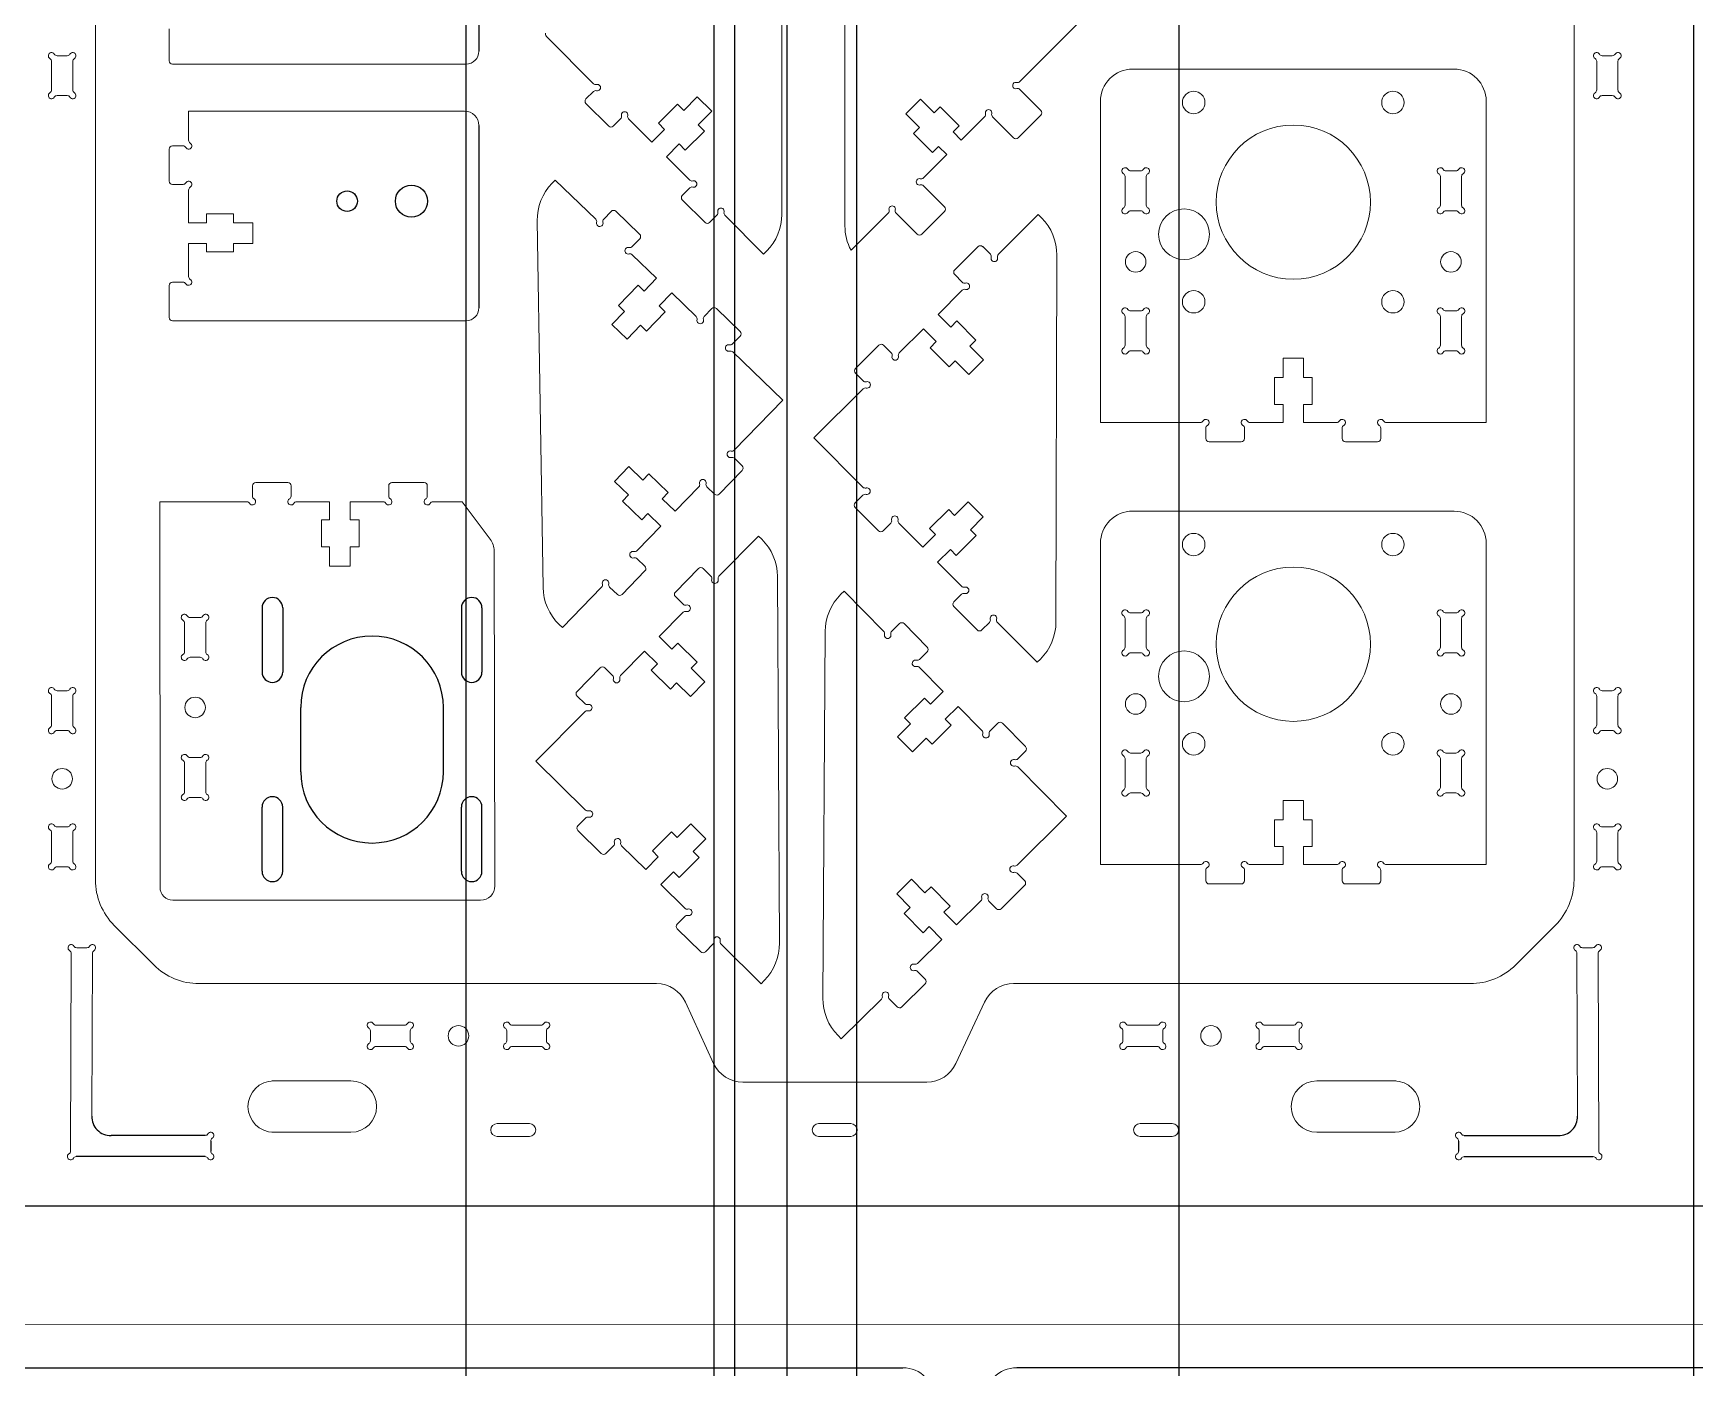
# Model space of a CAD drawing. Header units: millimetres. Extents: x 758 to 1394, y -722 to 605.
# Drawn here: x 904.3 to 1162.8, y 152.8 to 360.4 of the extents above; entities that cross this region are included whole.
import ezdxf

# ---------------------------------------------------------------- set-up
doc = ezdxf.new("R2010")
doc.units = ezdxf.units.MM
doc.layers.add('Layer0', color=7, linetype='Continuous', true_color=0xffffff)
doc.layers.add('WHITE', color=7, linetype='Continuous', true_color=0xffffff)

msp = doc.modelspace()

# ---------------------------------------------------------------- linework, layer by layer
at = {"color": 7, "linetype": 'Continuous', "lineweight": 15}
for p, q in [((913.998, 491.441), (913.998, 228.693)), ((1143.998, 228.693), (1143.998, 491.441)), ((1020.774, 332.23), (1020.774, 433.046)), ((1030.585, 431.263), (1030.585, 330.447)), ((1067.355, 362.466), (1057.793, 352.91)), ((925.489, 361.146), (925.489, 356.146)), ((984.296, 359.758), (991.459, 352.59)), ((908.04, 356.941), (909.607, 356.941)), ((1148.39, 356.941), (1149.957, 356.941)), ((907.174, 351.607), (907.174, 356.075)), ((910.473, 356.075), (910.473, 351.607)), ((925.989, 355.646), (971.654, 355.646)), ((1125.335, 354.86), (1075.335, 354.86)), ((1147.524, 351.607), (1147.524, 356.075)), ((1150.823, 356.075), (1150.823, 351.607)), ((1061.068, 348.407), (1057.792, 351.685)), ((909.607, 350.741), (908.04, 350.741)), ((991.459, 351.365), (990.303, 350.21)), ((990.303, 349.503), (993.837, 345.966)), ((1001.58, 346.423), (1004.551, 349.392)), ((1004.551, 349.392), (1005.505, 348.437)), ((1005.505, 348.437), (1007.627, 350.558)), ((1007.627, 350.558), (1009.889, 348.294)), ((1042.33, 350.181), (1040.066, 347.919)), ((1043.743, 348.766), (1042.33, 350.181)), ((1045.405, 349.013), (1044.45, 348.059)), ((1045.405, 349.013), (1048.374, 346.042)), ((1070.335, 349.86), (1070.335, 299.86)), ((1130.335, 299.86), (1130.335, 349.86)), ((1149.957, 350.741), (1148.39, 350.741)), ((928.489, 348.313), (928.489, 343.779)), ((971.418, 348.313), (928.489, 348.313)), ((994.544, 345.966), (995.7, 347.121)), ((996.925, 347.121), (1000.554, 343.489)), ((1002.535, 345.468), (1001.58, 346.423)), ((1009.889, 348.294), (1007.767, 346.174)), ((1040.066, 347.919), (1041.48, 346.504)), ((1042.187, 345.797), (1041.48, 346.504)), ((1043.743, 348.766), (1044.45, 348.059)), ((1052.323, 347.444), (1048.692, 343.815)), ((1053.548, 347.444), (1056.824, 344.166)), ((1057.532, 344.165), (1061.068, 347.7)), ((1000.554, 343.489), (1002.535, 345.468)), ((1008.722, 345.219), (1005.751, 342.25)), ((1007.767, 346.174), (1008.722, 345.219)), ((1042.187, 345.797), (1041.232, 344.843)), ((1041.232, 344.843), (1044.2, 341.871)), ((1047.419, 345.088), (1048.374, 346.042)), ((1048.692, 343.815), (1047.419, 345.088)), ((925.489, 342.413), (925.489, 337.413)), ((927.623, 342.913), (925.989, 342.913)), ((1004.797, 343.205), (1002.816, 341.226)), ((1002.816, 341.226), (1006.445, 337.594)), ((1005.751, 342.25), (1004.797, 343.205)), ((1046.428, 341.553), (1042.797, 337.924)), ((1044.2, 341.871), (1045.156, 342.826)), ((1045.156, 342.826), (1046.428, 341.553)), ((1076.599, 339.019), (1075.031, 339.019)), ((1125.639, 339.019), (1124.071, 339.019)), ((925.989, 336.913), (927.623, 336.913)), ((928.489, 336.047), (928.489, 330.913)), ((985.524, 337.594), (985.034, 337.088)), ((991.814, 331.501), (985.524, 337.594)), ((1006.445, 336.369), (1005.289, 335.214)), ((1046.072, 333.421), (1042.796, 336.699)), ((1074.165, 338.153), (1074.165, 333.685)), ((1077.465, 333.685), (1077.465, 338.153)), ((1123.205, 338.153), (1123.205, 333.685)), ((1126.505, 333.685), (1126.505, 338.153)), ((1005.289, 334.507), (1008.823, 330.97)), ((928.489, 330.913), (931.289, 330.913)), ((931.289, 332.338), (935.489, 332.338)), ((931.289, 330.913), (931.289, 332.338)), ((935.489, 332.338), (935.489, 330.913)), ((935.489, 330.913), (938.489, 330.913)), ((938.489, 330.913), (938.489, 327.713)), ((982.722, 331.246), (983.633, 274.205)), ((994.237, 332.726), (993.07, 331.521)), ((998.647, 329.168), (994.962, 332.737)), ((1009.53, 330.97), (1010.686, 332.125)), ((1011.911, 332.125), (1017.943, 326.088)), ((1037.327, 332.458), (1031.533, 326.668)), ((1038.552, 332.458), (1041.828, 329.18)), ((1042.535, 329.18), (1046.071, 332.714)), ((1060.67, 332.215), (1054.463, 326.038)), ((1061.167, 331.716), (1060.67, 332.215)), ((1075.031, 332.819), (1076.599, 332.819)), ((1124.071, 332.819), (1125.639, 332.819)), ((997.492, 327.238), (998.659, 328.442)), ((928.489, 327.713), (928.489, 322.579)), ((931.289, 327.713), (928.489, 327.713)), ((931.289, 326.438), (931.289, 327.713)), ((935.489, 326.438), (931.289, 326.438)), ((935.489, 327.713), (935.489, 326.438)), ((938.489, 327.713), (935.489, 327.713)), ((1001.296, 322.317), (997.512, 325.982)), ((1017.943, 326.088), (1018.428, 326.573)), ((1051.298, 327.232), (1047.661, 323.613)), ((1053.206, 326.042), (1052.023, 327.23)), ((1063.413, 268.857), (1063.556, 325.905)), ((925.489, 321.213), (925.489, 316.213)), ((927.623, 321.713), (925.989, 321.713)), ((995.359, 318.067), (998.409, 321.215)), ((998.409, 321.215), (999.348, 320.305)), ((999.348, 320.305), (1001.296, 322.317)), ((1047.659, 322.888), (1048.842, 321.699)), ((996.299, 317.157), (995.359, 318.067)), ((1003.655, 320.032), (1001.707, 318.021)), ((1001.707, 318.021), (1002.647, 317.111)), ((1007.439, 316.367), (1003.655, 320.032)), ((1048.839, 320.443), (1045.075, 316.697)), ((925.989, 315.713), (971.654, 315.713)), ((994.339, 315.134), (996.299, 317.157)), ((1002.647, 317.111), (999.725, 314.094)), ((1009.862, 317.591), (1008.695, 316.387)), ((1014.273, 314.034), (1010.587, 317.603)), ((1045.075, 316.697), (1047.05, 314.713)), ((1047.05, 314.713), (1048.007, 315.665)), ((1048.007, 315.665), (1050.969, 312.688)), ((1074.165, 316.357), (1074.165, 311.889)), ((1076.599, 317.223), (1075.031, 317.223)), ((1077.465, 311.889), (1077.465, 316.357)), ((1123.205, 316.357), (1123.205, 311.889)), ((1125.639, 317.223), (1124.071, 317.223)), ((1126.505, 311.889), (1126.505, 316.357)), ((996.698, 312.849), (994.339, 315.134)), ((998.785, 315.004), (996.698, 312.849)), ((999.725, 314.094), (998.785, 315.004)), ((1013.118, 312.104), (1014.284, 313.308)), ((1042.806, 314.44), (1039.042, 310.695)), ((1044.781, 312.456), (1042.806, 314.44)), ((1020.902, 303.327), (1013.138, 310.847)), ((1035.878, 311.889), (1032.241, 308.27)), ((1037.786, 310.698), (1036.603, 311.887)), ((1043.824, 311.503), (1044.781, 312.456)), ((1046.787, 308.526), (1043.824, 311.503)), ((1050.969, 312.688), (1050.012, 311.735)), ((1050.012, 311.735), (1052.128, 309.609)), ((1075.031, 311.023), (1076.599, 311.023)), ((1124.071, 311.023), (1125.639, 311.023)), ((1047.744, 309.478), (1046.787, 308.526)), ((1049.86, 307.352), (1047.744, 309.478)), ((1052.128, 309.609), (1049.86, 307.352)), ((1098.735, 309.86), (1101.935, 309.86)), ((1098.735, 306.86), (1098.735, 309.86)), ((1101.935, 309.86), (1101.935, 306.86)), ((1033.418, 305.099), (1025.756, 297.476)), ((1032.239, 307.545), (1033.421, 306.356)), ((1097.385, 306.86), (1098.735, 306.86)), ((1097.385, 302.66), (1097.385, 306.86)), ((1101.935, 306.86), (1103.285, 306.86)), ((1103.285, 306.86), (1103.285, 302.66)), ((1013.382, 295.563), (1020.902, 303.327)), ((1098.735, 302.66), (1097.385, 302.66)), ((1098.735, 299.86), (1098.735, 302.66)), ((1101.935, 302.66), (1101.935, 299.86)), ((1103.285, 302.66), (1101.935, 302.66)), ((1070.335, 299.86), (1085.869, 299.86)), ((1093.601, 299.86), (1098.735, 299.86)), ((1101.935, 299.86), (1107.069, 299.86)), ((1114.801, 299.86), (1130.335, 299.86)), ((1025.756, 297.476), (1033.38, 289.814)), ((1086.735, 298.994), (1086.735, 297.36)), ((1092.735, 297.36), (1092.735, 298.994)), ((1107.935, 298.994), (1107.935, 297.36)), ((1113.935, 297.36), (1113.935, 298.994)), ((1087.235, 296.86), (1092.235, 296.86)), ((1108.435, 296.86), (1113.435, 296.86)), ((994.758, 290.709), (996.985, 293.008)), ((996.985, 293.008), (999.14, 290.921)), ((1011.048, 288.73), (1014.618, 292.415)), ((1014.606, 293.14), (1013.402, 294.307)), ((938.426, 290.039), (938.426, 288.405)), ((943.926, 290.539), (938.926, 290.539)), ((944.426, 288.405), (944.426, 290.039)), ((959.626, 290.039), (959.626, 288.405)), ((965.126, 290.539), (960.126, 290.539)), ((965.626, 288.405), (965.626, 290.039)), ((996.913, 288.622), (994.758, 290.709)), ((999.14, 290.921), (1000.079, 291.89)), ((1000.079, 291.89), (1003.096, 288.968)), ((1004.168, 286.051), (1007.862, 289.865)), ((1009.118, 289.885), (1010.323, 288.718)), ((937.56, 287.539), (923.994, 287.539)), ((923.994, 287.539), (924.053, 227.539)), ((950.426, 287.539), (945.292, 287.539)), ((950.426, 284.739), (950.426, 287.539)), ((953.626, 287.539), (953.626, 284.739)), ((958.76, 287.539), (953.626, 287.539)), ((971.026, 287.539), (966.492, 287.539)), ((975.422, 281.699), (971.026, 287.539)), ((995.974, 287.652), (996.913, 288.622)), ((998.991, 284.73), (995.974, 287.652)), ((1003.096, 288.968), (1002.157, 287.999)), ((1002.157, 287.999), (1004.168, 286.051)), ((1033.377, 288.557), (1032.188, 287.374)), ((1047.654, 285.393), (1049.78, 287.508)), ((1049.78, 287.508), (1052.096, 285.181)), ((949.151, 284.739), (950.426, 284.739)), ((949.151, 280.539), (949.151, 284.739)), ((953.626, 284.739), (955.051, 284.739)), ((955.051, 284.739), (955.051, 280.539)), ((999.93, 285.7), (998.991, 284.73)), ((1001.941, 283.752), (999.93, 285.7)), ((1032.186, 286.649), (1035.805, 283.012)), ((1043.754, 283.358), (1046.731, 286.32)), ((1046.731, 286.32), (1047.654, 285.393)), ((1052.096, 285.181), (1050.099, 283.194)), ((1125.335, 286.074), (1075.335, 286.074)), ((998.247, 279.938), (1001.941, 283.752)), ((1017.147, 282.205), (1010.991, 275.978)), ((1017.648, 281.71), (1017.147, 282.205)), ((1036.531, 283.01), (1037.719, 284.193)), ((1038.976, 284.189), (1042.692, 280.455)), ((1042.692, 280.455), (1044.676, 282.43)), ((1044.676, 282.43), (1043.754, 283.358)), ((1051.022, 282.266), (1047.915, 279.175)), ((1050.099, 283.194), (1051.022, 282.266)), ((950.426, 280.539), (949.151, 280.539)), ((950.426, 277.539), (950.426, 280.539)), ((953.626, 280.539), (953.626, 277.539)), ((955.051, 280.539), (953.626, 280.539)), ((976.144, 227.775), (976.026, 279.894)), ((1046.992, 280.103), (1045.007, 278.128)), ((1047.915, 279.175), (1046.992, 280.103)), ((1070.335, 281.074), (1070.335, 231.074)), ((1130.335, 231.074), (1130.335, 281.074)), ((953.626, 277.539), (950.426, 277.539)), ((995.914, 273.104), (999.483, 276.79)), ((999.472, 277.515), (998.267, 278.682)), ((1007.816, 277.145), (1004.209, 273.497)), ((1009.734, 275.971), (1008.542, 277.15)), ((1045.007, 278.128), (1048.723, 274.393)), ((986.635, 267.949), (992.728, 274.239)), ((993.984, 274.259), (995.188, 273.093)), ((1020.409, 218.872), (1020.085, 275.919)), ((1004.213, 272.772), (1005.406, 271.593)), ((1030.459, 273.637), (1029.957, 273.142)), ((1036.612, 267.407), (1030.459, 273.637)), ((1048.72, 273.137), (1047.531, 271.954)), ((930.29, 269.537), (928.722, 269.537)), ((1005.413, 270.336), (1001.68, 266.56)), ((1047.53, 271.228), (1051.148, 267.592)), ((1074.165, 269.368), (1074.165, 264.9)), ((1076.599, 270.234), (1075.031, 270.234)), ((1077.465, 264.9), (1077.465, 269.368)), ((1123.205, 269.368), (1123.205, 264.9)), ((1125.639, 270.234), (1124.071, 270.234)), ((1126.505, 264.9), (1126.505, 269.368)), ((927.856, 268.671), (927.856, 264.203)), ((931.156, 264.203), (931.156, 268.671)), ((986.13, 268.439), (986.635, 267.949)), ((1001.68, 266.56), (1003.671, 264.592)), ((1027.517, 267.353), (1027.162, 210.306)), ((1039.061, 268.577), (1037.868, 267.399)), ((1043.392, 264.923), (1039.787, 268.573)), ((1051.874, 267.59), (1053.062, 268.772)), ((1054.319, 268.769), (1060.495, 262.562)), ((999.43, 264.285), (995.696, 260.509)), ((1001.421, 262.316), (999.43, 264.285)), ((1003.671, 264.592), (1004.62, 265.552)), ((1004.62, 265.552), (1007.606, 262.599)), ((1042.194, 263.019), (1043.387, 264.197)), ((1075.031, 264.034), (1076.599, 264.034)), ((1124.071, 264.034), (1125.639, 264.034)), ((928.722, 263.337), (930.29, 263.337)), ((992.522, 261.677), (988.915, 258.029)), ((994.44, 260.502), (993.248, 261.681)), ((1000.472, 261.356), (1001.421, 262.316)), ((1003.458, 258.403), (1000.472, 261.356)), ((1007.606, 262.599), (1006.657, 261.639)), ((1006.657, 261.639), (1008.791, 259.53)), ((1045.888, 258.014), (1042.187, 261.762)), ((1060.495, 262.562), (1060.995, 263.059)), ((1004.407, 259.363), (1003.458, 258.403)), ((1006.541, 257.254), (1004.407, 259.363)), ((1008.791, 259.53), (1006.541, 257.254)), ((907.174, 257.275), (907.174, 252.807)), ((909.607, 258.141), (908.04, 258.141)), ((910.473, 252.807), (910.473, 257.275)), ((988.919, 257.303), (990.111, 256.124)), ((1039.859, 253.898), (1042.977, 256.977)), ((1042.977, 256.977), (1043.896, 256.046)), ((1043.896, 256.046), (1045.888, 258.014)), ((1147.524, 257.275), (1147.524, 252.807)), ((1149.957, 258.141), (1148.39, 258.141)), ((1150.823, 252.807), (1150.823, 257.275)), ((990.118, 254.867), (982.519, 247.181)), ((1040.778, 252.967), (1039.859, 253.898)), ((1048.196, 255.678), (1046.203, 253.71)), ((1046.203, 253.71), (1047.123, 252.779)), ((1051.897, 251.93), (1048.196, 255.678)), ((908.04, 251.941), (909.607, 251.941)), ((1038.773, 250.987), (1040.778, 252.967)), ((1041.081, 248.651), (1038.773, 250.987)), ((1043.215, 250.759), (1041.081, 248.651)), ((1044.134, 249.828), (1043.215, 250.759)), ((1047.123, 252.779), (1044.134, 249.828)), ((1054.347, 253.1), (1053.154, 251.922)), ((1058.678, 249.445), (1055.072, 253.096)), ((1148.39, 251.941), (1149.957, 251.941)), ((1057.48, 247.542), (1058.673, 248.72)), ((1076.599, 248.438), (1075.031, 248.438)), ((1125.639, 248.438), (1124.071, 248.438)), ((927.856, 246.874), (927.856, 242.406)), ((930.29, 247.74), (928.722, 247.74)), ((931.156, 242.406), (931.156, 246.874)), ((982.519, 247.181), (990.205, 239.582)), ((1065.067, 238.594), (1057.472, 246.285)), ((1074.165, 247.572), (1074.165, 243.104)), ((1077.465, 243.104), (1077.465, 247.572)), ((1123.205, 247.572), (1123.205, 243.104)), ((1126.505, 243.104), (1126.505, 247.572)), ((928.722, 241.54), (930.29, 241.54)), ((1075.031, 242.238), (1076.599, 242.238)), ((1098.735, 241.074), (1101.935, 241.074)), ((1098.735, 238.074), (1098.735, 241.074)), ((1101.935, 241.074), (1101.935, 238.074)), ((1124.071, 242.238), (1125.639, 242.238)), ((990.212, 238.325), (989.033, 237.133)), ((1057.377, 230.999), (1065.067, 238.594)), ((1097.385, 238.074), (1098.735, 238.074)), ((1097.385, 233.874), (1097.385, 238.074)), ((1101.935, 238.074), (1103.285, 238.074)), ((1103.285, 238.074), (1103.285, 233.874)), ((907.174, 236.075), (907.174, 231.607)), ((909.607, 236.941), (908.04, 236.941)), ((910.473, 231.607), (910.473, 236.075)), ((989.037, 236.407), (992.686, 232.8)), ((1000.631, 233.211), (1003.584, 236.197)), ((1003.584, 236.197), (1004.514, 235.278)), ((1004.514, 235.278), (1006.624, 237.411)), ((1006.624, 237.411), (1008.959, 235.102)), ((1147.524, 236.075), (1147.524, 231.607)), ((1149.957, 236.941), (1148.39, 236.941)), ((1150.823, 231.607), (1150.823, 236.075)), ((993.411, 232.804), (994.59, 233.997)), ((995.847, 234.004), (999.593, 230.3)), ((1001.561, 232.291), (1000.631, 233.211)), ((1008.959, 235.102), (1006.978, 233.099)), ((1006.978, 233.099), (1007.908, 232.179)), ((1098.735, 233.874), (1097.385, 233.874)), ((1098.735, 231.074), (1098.735, 233.874)), ((1101.935, 233.874), (1101.935, 231.074)), ((1103.285, 233.874), (1101.935, 233.874)), ((908.04, 230.741), (909.607, 230.741)), ((999.593, 230.3), (1001.561, 232.291)), ((1007.908, 232.179), (1004.827, 229.063)), ((1070.335, 231.074), (1085.869, 231.074)), ((1086.735, 230.208), (1086.735, 228.574)), ((1092.735, 228.574), (1092.735, 230.208)), ((1093.601, 231.074), (1098.735, 231.074)), ((1101.935, 231.074), (1107.069, 231.074)), ((1107.935, 230.208), (1107.935, 228.574)), ((1113.935, 228.574), (1113.935, 230.208)), ((1114.801, 231.074), (1130.335, 231.074)), ((1148.39, 230.741), (1149.957, 230.741)), ((1003.896, 229.982), (1001.928, 227.991)), ((1001.928, 227.991), (1005.674, 224.288)), ((1004.827, 229.063), (1003.896, 229.982)), ((1038.651, 226.56), (1040.928, 228.808)), ((1040.928, 228.808), (1043.036, 226.674)), ((1043.036, 226.674), (1043.996, 227.622)), ((1043.996, 227.622), (1046.947, 224.634)), ((1054.893, 224.219), (1058.543, 227.824)), ((1058.547, 228.55), (1057.369, 229.743)), ((1087.235, 228.074), (1092.235, 228.074)), ((1108.435, 228.074), (1113.435, 228.074)), ((926.053, 225.539), (973.908, 225.539)), ((1040.759, 224.425), (1038.651, 226.56)), ((1047.954, 221.693), (1051.732, 225.424)), ((1052.989, 225.416), (1054.167, 224.224)), ((1005.681, 223.031), (1004.502, 221.839)), ((1039.798, 223.477), (1040.759, 224.425)), ((1042.75, 220.488), (1039.798, 223.477)), ((1046.947, 224.634), (1045.987, 223.685)), ((1045.987, 223.685), (1047.954, 221.693)), ((916.933, 221.617), (923.071, 215.489)), ((1004.506, 221.113), (1008.154, 217.506)), ((1043.71, 221.437), (1042.75, 220.488)), ((1045.678, 219.445), (1043.71, 221.437)), ((1141.064, 221.617), (1134.926, 215.489)), ((910.231, 217.275), (910.135, 186.507)), ((912.665, 218.141), (911.097, 218.141)), ((912.665, 218.141), (911.097, 218.141)), ((913.435, 191.941), (913.531, 217.275)), ((1008.88, 217.51), (1010.059, 218.702)), ((1011.315, 218.709), (1017.542, 212.553)), ((1041.9, 215.714), (1045.678, 219.445)), ((1144.555, 191.941), (1144.459, 217.275)), ((1145.325, 218.141), (1146.893, 218.141)), ((1147.759, 217.275), (1147.855, 186.507)), ((930.136, 212.566), (1001.254, 212.566)), ((1017.542, 212.553), (1018.037, 213.054)), ((1039.415, 208.933), (1043.066, 212.539)), ((1043.07, 213.264), (1041.892, 214.457)), ((1056.83, 212.566), (1127.861, 212.566)), ((1005.798, 209.653), (1010.16, 200.154)), ((1030.025, 203.986), (1036.255, 210.139)), ((1037.512, 210.131), (1038.69, 208.938)), ((1047.845, 200.128), (1052.299, 209.679)), ((956.773, 203.657), (956.773, 205.225)), ((957.639, 206.091), (962.107, 206.091)), ((962.973, 205.225), (962.973, 203.657)), ((977.973, 203.657), (977.973, 205.225)), ((978.839, 206.091), (983.307, 206.091)), ((984.173, 205.225), (984.173, 203.657)), ((1029.53, 204.487), (1030.025, 203.986)), ((1073.824, 203.657), (1073.824, 205.225)), ((1074.69, 206.091), (1079.157, 206.091)), ((1080.024, 205.225), (1080.024, 203.657)), ((1095.024, 203.657), (1095.024, 205.225)), ((1095.89, 206.091), (1100.357, 206.091)), ((1101.224, 205.225), (1101.224, 203.657)), ((962.107, 202.791), (957.639, 202.791)), ((983.307, 202.791), (978.839, 202.791)), ((1079.157, 202.791), (1074.69, 202.791)), ((1100.357, 202.791), (1095.89, 202.791)), ((953.732, 197.441), (941.472, 197.441)), ((1014.704, 197.241), (1043.313, 197.241)), ((1116.353, 197.441), (1103.998, 197.441)), ((941.422, 189.441), (953.732, 189.441)), ((981.498, 190.788), (976.498, 190.788)), ((976.498, 188.788), (981.498, 188.788)), ((1031.498, 190.788), (1026.498, 190.788)), ((1026.498, 188.788), (1031.498, 188.788)), ((1081.498, 190.788), (1076.498, 190.788)), ((1076.498, 188.788), (1081.498, 188.788)), ((1103.998, 189.441), (1116.186, 189.441)), ((911.001, 185.641), (912.569, 185.641)), ((1146.989, 185.641), (1145.421, 185.641)), ((843.985, 159.439), (1213.953, 159.512))]:
    msp.add_line(p, q, dxfattribs=at)
at = {"linetype": 'ByBlock'}
for p, q in [((939.926, 271.039), (939.926, 261.036)), ((939.926, 271.039), (939.926, 261.036)), ((943.126, 271.039), (943.126, 261.036)), ((943.126, 271.039), (943.126, 261.036)), ((970.926, 271.039), (970.926, 261.036)), ((970.926, 271.039), (970.926, 261.036)), ((974.126, 271.039), (974.126, 261.036)), ((974.126, 271.039), (974.126, 261.036)), ((945.926, 245.539), (945.926, 255.539)), ((945.926, 245.539), (945.926, 255.539)), ((968.126, 245.539), (968.126, 255.539)), ((968.126, 245.539), (968.126, 255.539)), ((939.926, 230.039), (939.926, 240.042)), ((939.926, 230.039), (939.926, 240.042)), ((943.126, 230.039), (943.126, 240.042)), ((943.126, 230.039), (943.126, 240.042)), ((970.926, 230.039), (970.926, 240.042)), ((970.926, 230.039), (970.926, 240.042)), ((974.126, 230.039), (974.126, 240.042)), ((974.126, 230.039), (974.126, 240.042))]:
    msp.add_line(p, q, dxfattribs=at)
for p, q in [((931.069, 188.941), (916.435, 188.941)), ((1126.921, 188.941), (1141.555, 188.941)), ((931.069, 185.641), (911.001, 185.641)), ((1126.921, 185.641), (1146.989, 185.641)), ((824.576, 152.791), (1039.576, 152.791)), ((1272.31, 152.791), (1057.31, 152.791))]:
    msp.add_line(p, q)
at = {"color": 7, "linetype": 'Continuous', "lineweight": 15}
for centre, radius in [((1084.835, 349.66), 1.75), ((1115.835, 349.66), 1.75), ((1100.335, 334.16), 12), ((1083.335, 329.16), 3.95), ((1075.815, 324.86), 1.6), ((1124.855, 324.86), 1.6), ((1084.835, 318.66), 1.75), ((1115.835, 318.66), 1.75), ((1084.835, 280.874), 1.75), ((1115.835, 280.874), 1.75), ((1100.335, 265.374), 12), ((1083.335, 260.374), 3.95), ((929.506, 255.539), 1.6), ((1075.815, 256.074), 1.6), ((1124.855, 256.074), 1.6), ((1084.835, 249.874), 1.75), ((1115.835, 249.874), 1.75), ((908.824, 244.441), 1.6), ((1149.174, 244.441), 1.6), ((970.473, 204.441), 1.6), ((1087.524, 204.441), 1.6)]:
    msp.add_circle(centre, radius, dxfattribs=at)
msp.add_circle((953.154, 334.313), 1.6)
for centre, radius, start, end in [((985.004, 360.465), 1, 181.36354, 224.98099), ((907.174, 356.941), 0.5, 30.00035, 240.00004), ((908.04, 357.441), 0.5, 210.00031, 270.00011), ((909.607, 357.441), 0.5, 270.00016, 330.00011), ((910.473, 356.941), 0.5, 300.00035, 150.00004), ((971.654, 357.646), 2, 269.99996, 359.99996), ((1147.524, 356.941), 0.5, 30.00023, 240.00024), ((1148.39, 357.441), 0.5, 210.00031, 270.00011), ((1149.957, 357.441), 0.5, 270.00016, 330.00011), ((1150.823, 356.941), 0.5, 300.00035, 150.00004), ((906.674, 356.075), 0.5, 0.00004, 60.00011), ((910.973, 356.075), 0.5, 120.00031, 180.00011), ((925.989, 356.146), 0.5, 179.99977, 269.99955), ((1075.335, 349.86), 5, 89.99998, 180.00006), ((1125.335, 349.86), 5, 0.00002, 89.99994), ((1147.024, 356.075), 0.5, 0.00004, 60.00011), ((1151.323, 356.075), 0.5, 120.00031, 180.00011), ((906.674, 351.607), 0.5, 300.00024, 0.00004), ((910.973, 351.607), 0.5, 180.00005, 240), ((991.813, 352.943), 0.5, 224.9807, 284.9807), ((991.812, 351.011), 0.5, 74.9809, 134.98074), ((992.072, 351.977), 0.5, 254.98102, 104.98064), ((1057.18, 352.298), 0.5, 74.9807, 284.98826), ((1057.439, 351.332), 0.5, 44.98198, 104.98826), ((1057.439, 353.263), 0.5, 254.9807, 314.9807), ((1147.024, 351.607), 0.5, 300.00024, 0.00004), ((1151.323, 351.607), 0.5, 180.00005, 240), ((907.174, 350.741), 0.5, 120.00016, 330.00017), ((908.04, 350.241), 0.5, 90.00008, 150.00004), ((909.607, 350.241), 0.5, 30.00056, 89.99977), ((910.473, 350.741), 0.5, 210.00012, 60.00013), ((990.657, 349.856), 0.5, 134.9807, 224.9807), ((1147.524, 350.741), 0.5, 120.00016, 330.00017), ((1148.39, 350.241), 0.5, 90.00008, 150.00004), ((1149.957, 350.241), 0.5, 30.00056, 89.99977), ((1150.823, 350.741), 0.5, 210.00024, 59.99993), ((971.418, 346.076), 2.236, 359.99996, 89.99996), ((995.347, 347.475), 0.5, 314.9807, 14.9807), ((996.313, 347.733), 0.5, 344.98102, 194.98064), ((997.279, 347.474), 0.5, 164.9809, 224.98074), ((1051.97, 347.798), 0.5, 314.9807, 14.98071), ((1052.936, 348.056), 0.5, 344.98815, 194.98071), ((1053.902, 347.797), 0.5, 164.98815, 224.98187), ((1060.715, 348.053), 0.5, 314.98187, 44.98187), ((928.989, 343.779), 0.5, 179.99993, 240), ((994.191, 346.32), 0.5, 224.9807, 314.9807), ((1057.178, 344.519), 0.5, 224.98187, 314.98187), ((925.989, 342.413), 0.5, 90, 180), ((927.623, 342.413), 0.5, 30.0002, 90), ((928.489, 342.913), 0.5, 210.00012, 60.00013), ((1074.165, 339.019), 0.5, 30.00035, 240.00004), ((1073.665, 338.153), 0.5, 0.00016, 60.00011), ((1075.031, 339.519), 0.5, 210.00031, 270.00011), ((1076.599, 339.519), 0.5, 269.99993, 330), ((1077.465, 339.019), 0.5, 300.00012, 150.00013), ((1077.965, 338.153), 0.5, 120.0002, 180), ((1123.205, 339.019), 0.5, 30.00023, 240.00024), ((1122.705, 338.153), 0.5, 0.00016, 60.00011), ((1124.071, 339.519), 0.5, 210.00031, 270.00011), ((1125.639, 339.519), 0.5, 270.00005, 330), ((1126.505, 339.019), 0.5, 300.00012, 150.00013), ((1127.005, 338.153), 0.5, 120.0002, 180), ((925.989, 337.413), 0.5, 180.00002, 269.99908), ((927.623, 337.413), 0.5, 270.00004, 330), ((928.489, 336.913), 0.5, 300.00023, 149.99993), ((928.989, 336.047), 0.5, 120.00019, 179.99996), ((990.93, 331.377), 8.209, 135.91446, 180.91445), ((1006.799, 337.947), 0.5, 224.9807, 284.9807), ((1006.798, 336.016), 0.5, 74.9809, 134.98074), ((1007.057, 336.981), 0.5, 254.98102, 104.98064), ((1042.184, 337.312), 0.5, 74.9807, 284.97453), ((1042.442, 336.346), 0.5, 44.98081, 104.97453), ((1042.443, 338.278), 0.5, 254.9807, 314.9807), ((1005.642, 334.861), 0.5, 134.9807, 224.9807), ((1037.94, 333.07), 0.5, 344.97442, 194.9807), ((1045.718, 333.068), 0.5, 314.9807, 44.9807), ((1073.665, 333.685), 0.5, 299.99947, 359.99969), ((1077.965, 333.685), 0.5, 179.99993, 240), ((1122.705, 333.685), 0.5, 299.99947, 359.99969), ((1127.005, 333.685), 0.5, 179.99993, 240), ((991.457, 331.133), 0.513, 345.91467, 45.91451), ((992.452, 330.883), 0.513, 165.91479, 15.9144), ((993.439, 331.164), 0.513, 135.91447, 195.91447), ((994.605, 332.369), 0.513, 45.91435, 135.91435), ((1009.177, 331.324), 0.5, 224.9807, 314.9807), ((1010.332, 332.479), 0.5, 314.9807, 14.9807), ((1011.298, 332.737), 0.5, 344.98102, 194.98064), ((1012.264, 332.478), 0.5, 164.9809, 224.98074), ((1012.774, 332.232), 8, 314.9807, 359.9807), ((1036.974, 332.812), 0.5, 314.9807, 14.9807), ((1038.906, 332.811), 0.5, 164.97442, 224.9807), ((1055.348, 325.926), 8.209, 359.85636, 44.85635), ((1074.165, 332.819), 0.5, 120.00035, 330.00004), ((1075.031, 332.319), 0.5, 90.00004, 150.00011), ((1076.599, 332.319), 0.5, 30.0002, 90), ((1077.465, 332.819), 0.5, 210.00024, 59.99993), ((1123.205, 332.819), 0.5, 120.00035, 330.00004), ((1124.071, 332.319), 0.5, 90.00016, 150.00011), ((1125.639, 332.319), 0.5, 30.0002, 90), ((1126.505, 332.819), 0.5, 210.00024, 59.99993), ((998.29, 328.799), 0.513, 315.91445, 45.91445), ((1038.585, 330.444), 8, 179.98072, 208.16983), ((1042.181, 329.533), 0.5, 224.9807, 314.9807), ((996.874, 326.6), 0.513, 75.91457, 285.9145), ((997.124, 327.595), 0.513, 255.91465, 315.91449), ((997.155, 325.613), 0.513, 45.91445, 105.91445), ((1051.66, 326.868), 0.513, 44.85634, 134.85634), ((1052.842, 325.68), 0.513, 344.85654, 44.85638), ((1054.824, 325.675), 0.513, 134.85634, 194.85634), ((1048.023, 323.25), 0.513, 134.85634, 224.85618), ((1053.833, 325.412), 0.513, 164.85646, 14.85639), ((925.989, 321.213), 0.5, 89.99996, 179.99996), ((927.623, 321.213), 0.5, 30.00016, 89.99996), ((928.489, 321.713), 0.5, 210.00008, 60.0001), ((928.989, 322.579), 0.5, 179.99996, 239.99996), ((1049.2, 320.079), 0.513, 74.85644, 134.85628), ((1049.205, 322.061), 0.513, 224.85624, 284.85624), ((1049.468, 321.069), 0.513, 254.85655, 104.85617), ((925.989, 316.213), 0.5, 179.99977, 269.99955), ((971.654, 317.713), 2, 269.99996, 359.99996), ((1007.082, 315.999), 0.513, 345.91468, 45.91452), ((1008.077, 315.749), 0.513, 165.9148, 15.91442), ((1009.064, 316.03), 0.513, 135.91449, 195.91449), ((1010.23, 317.235), 0.513, 45.91435, 135.91435), ((1074.165, 317.223), 0.5, 30.00035, 240.00004), ((1073.665, 316.357), 0.5, 0.00004, 60.00011), ((1075.031, 317.723), 0.5, 210.00031, 270.00011), ((1076.599, 317.723), 0.5, 269.99993, 330), ((1077.465, 317.223), 0.5, 300.00024, 149.99993), ((1077.965, 316.357), 0.5, 120.0002, 180), ((1123.205, 317.223), 0.5, 30.00023, 240.00024), ((1122.705, 316.357), 0.5, 0.00004, 60.00011), ((1124.071, 317.723), 0.5, 210.00031, 270.00011), ((1125.639, 317.723), 0.5, 270.00005, 330), ((1126.505, 317.223), 0.5, 300.00024, 149.99993), ((1127.005, 316.357), 0.5, 120.0002, 180), ((1013.916, 313.665), 0.513, 315.91445, 45.91445), ((1012.499, 311.466), 0.513, 75.91477, 285.91438), ((1012.749, 312.461), 0.513, 255.91465, 315.91449), ((1012.781, 310.479), 0.513, 45.91445, 105.91445), ((1036.239, 311.525), 0.513, 44.85634, 134.85634), ((1037.422, 310.337), 0.513, 344.85654, 44.85638), ((1038.412, 310.069), 0.513, 164.85646, 14.85639), ((1039.404, 310.332), 0.513, 134.85634, 194.85634), ((1074.165, 311.023), 0.5, 120.00035, 330.00004), ((1073.665, 311.889), 0.5, 299.99947, 359.99969), ((1075.031, 310.523), 0.5, 90.00004, 150.00011), ((1076.599, 310.523), 0.5, 30.0002, 90), ((1077.465, 311.023), 0.5, 210.00024, 59.99993), ((1077.965, 311.889), 0.5, 180.00005, 240), ((1123.205, 311.023), 0.5, 120.00035, 330.00004), ((1122.705, 311.889), 0.5, 299.99947, 359.99969), ((1124.071, 310.523), 0.5, 90.00016, 150.00011), ((1125.639, 310.523), 0.5, 30.0002, 90), ((1126.505, 311.023), 0.5, 210.00024, 59.99993), ((1127.005, 311.889), 0.5, 180.00005, 240), ((1032.603, 307.906), 0.513, 134.85634, 224.85634), ((1033.78, 304.736), 0.513, 74.85644, 134.85616), ((1033.785, 306.718), 0.513, 224.85624, 284.85624), ((1034.048, 305.726), 0.513, 254.85655, 104.85617), ((1085.869, 300.36), 0.5, 270, 330), ((1086.735, 299.86), 0.5, 300.00012, 150.00005), ((1092.735, 299.86), 0.5, 30.00015, 240.00008), ((1093.601, 300.36), 0.5, 210.00023, 269.99996), ((1107.069, 300.36), 0.5, 270, 330), ((1107.935, 299.86), 0.5, 300.00032, 149.99993), ((1113.935, 299.86), 0.5, 30.00013, 240.00006), ((1114.801, 300.36), 0.5, 210.00021, 270.00005), ((1087.235, 298.994), 0.5, 120.0002, 179.99992), ((1087.235, 297.36), 0.5, 180, 270), ((1092.235, 297.36), 0.5, 269.99989, 359.99989), ((1092.235, 298.994), 0.5, 0.00003, 60.00003), ((1108.435, 298.994), 0.5, 120.0002, 179.99992), ((1108.435, 297.36), 0.5, 180, 270), ((1113.435, 297.36), 0.5, 269.99989, 359.99989), ((1113.435, 298.994), 0.5, 0.00001, 60.00001), ((1012.763, 294.925), 0.513, 75.91466, 285.91428), ((1013.013, 295.92), 0.513, 255.91455, 315.91427), ((1013.045, 293.938), 0.513, 45.91435, 105.91435), ((1014.249, 292.772), 0.513, 315.91445, 45.91445), ((938.926, 290.039), 0.5, 89.99977, 179.99955), ((943.926, 290.039), 0.5, 359.99996, 89.99996), ((960.126, 290.039), 0.5, 90.00002, 179.99908), ((965.126, 290.039), 0.5, 0, 90), ((1007.493, 290.221), 0.513, 315.91445, 15.91445), ((1008.48, 290.503), 0.513, 345.91457, 195.9145), ((1009.475, 290.253), 0.513, 165.91465, 225.91449), ((1033.744, 290.175), 0.513, 224.85634, 284.85634), ((1034.007, 289.184), 0.513, 254.85666, 104.85627), ((937.56, 287.039), 0.5, 30.0002, 90), ((938.426, 287.539), 0.5, 210.00024, 59.99993), ((938.926, 288.405), 0.5, 180.00005, 240), ((944.426, 287.539), 0.5, 120.00008, 330.0001), ((943.926, 288.405), 0.5, 300.00016, 359.99996), ((945.292, 287.039), 0.5, 89.99996, 149.99996), ((958.76, 287.039), 0.5, 30.00019, 89.99996), ((959.626, 287.539), 0.5, 210.00023, 59.99993), ((960.126, 288.405), 0.5, 180.00004, 240), ((965.626, 287.539), 0.5, 120.00012, 330.00013), ((965.126, 288.405), 0.5, 300.0002, 0), ((966.492, 287.039), 0.5, 89.99993, 150), ((1010.68, 289.087), 0.513, 225.91445, 315.91445), ((1032.55, 287.011), 0.513, 134.85634, 224.85634), ((1033.739, 288.193), 0.513, 74.85654, 134.85638), ((1037.357, 284.556), 0.513, 314.85638, 14.85638), ((1038.349, 284.819), 0.513, 344.85669, 194.85631), ((1039.34, 284.551), 0.513, 164.85658, 224.85641), ((1075.335, 281.074), 5, 89.99998, 180.00006), ((1125.335, 281.074), 5, 0.00002, 89.99994), ((1036.169, 283.374), 0.513, 224.85624, 314.85624), ((973.026, 279.894), 3, 359.99996, 36.97485), ((997.629, 279.3), 0.513, 75.91466, 285.91428), ((997.879, 280.295), 0.513, 255.91455, 315.91438), ((1011.877, 275.872), 8.209, 0.32488, 45.32487), ((997.91, 278.313), 0.513, 45.91435, 105.91435), ((999.115, 277.147), 0.513, 315.91445, 45.91429), ((1008.181, 276.785), 0.513, 45.32486, 135.32486), ((991.841, 274.336), 8.209, 180.91447, 225.91446), ((992.359, 274.596), 0.513, 315.91445, 15.91445), ((993.346, 274.878), 0.513, 345.91457, 195.9145), ((994.341, 274.628), 0.513, 165.91465, 225.91449), ((1009.373, 275.606), 0.513, 345.32506, 45.3249), ((1010.366, 275.346), 0.513, 165.32498, 15.32491), ((1011.356, 275.617), 0.513, 135.32486, 195.32486), ((1049.087, 274.755), 0.513, 224.85634, 284.85634), ((1049.35, 273.763), 0.513, 254.85646, 104.85639), ((995.545, 273.461), 0.513, 225.91445, 315.91445), ((1004.574, 273.137), 0.513, 135.32486, 225.3247), ((1005.766, 271.958), 0.513, 225.32476, 285.32476), ((1006.037, 270.968), 0.513, 255.32507, 105.32469), ((1035.726, 267.302), 8.209, 134.64312, 179.64312), ((1047.893, 271.59), 0.513, 134.85634, 224.85634), ((1049.082, 272.773), 0.513, 74.85654, 134.85638), ((927.856, 269.537), 0.5, 30.00024, 239.99993), ((927.356, 268.671), 0.5, 0.00005, 60), ((928.722, 270.037), 0.5, 210.0002, 270), ((930.29, 270.037), 0.5, 270.00016, 330.00011), ((931.156, 269.537), 0.5, 300.00035, 150.00004), ((931.656, 268.671), 0.5, 119.99947, 179.99969), ((1005.777, 269.975), 0.513, 75.32496, 135.3248), ((1052.7, 269.136), 0.513, 314.85636, 14.85636), ((1053.692, 269.399), 0.513, 344.85668, 194.8563), ((1054.683, 269.131), 0.513, 164.85656, 224.8564), ((1055.205, 268.878), 8.209, 314.85635, 359.85635), ((1074.165, 270.234), 0.5, 30.00035, 240.00004), ((1073.665, 269.368), 0.5, 0.00016, 60.00011), ((1075.031, 270.734), 0.5, 210.00031, 270.00011), ((1076.599, 270.734), 0.5, 269.99993, 330), ((1077.465, 270.234), 0.5, 300.00012, 150.00013), ((1077.965, 269.368), 0.5, 120.0002, 180), ((1123.205, 270.234), 0.5, 30.00023, 240.00024), ((1122.705, 269.368), 0.5, 0.00016, 60.00011), ((1124.071, 270.734), 0.5, 210.00031, 270.00011), ((1125.639, 270.734), 0.5, 270.00005, 330), ((1126.505, 270.234), 0.5, 300.00012, 150.00013), ((1127.005, 269.368), 0.5, 120.0002, 180), ((1036.247, 267.046), 0.513, 344.64334, 44.64317), ((1037.236, 266.775), 0.513, 164.64345, 14.64307), ((1038.229, 267.034), 0.513, 134.64314, 194.64314), ((1039.422, 268.212), 0.513, 44.64301, 134.64301), ((1051.512, 267.953), 0.513, 224.85624, 314.85624), ((927.856, 263.337), 0.5, 120.00024, 329.99993), ((927.356, 264.203), 0.5, 300.0002, 0), ((931.156, 263.337), 0.5, 210.00023, 60.00024), ((931.656, 264.203), 0.5, 180.00004, 240.00011), ((1043.027, 264.562), 0.513, 314.64312, 44.64312), ((1074.165, 264.034), 0.5, 120.00035, 330.00004), ((1073.665, 264.9), 0.5, 299.99947, 359.99969), ((1075.031, 263.534), 0.5, 90.00004, 150.00011), ((1076.599, 263.534), 0.5, 30.0002, 90), ((1077.465, 264.034), 0.5, 210.00024, 59.99993), ((1077.965, 264.9), 0.5, 179.99993, 240), ((1123.205, 264.034), 0.5, 120.00035, 330.00004), ((1122.705, 264.9), 0.5, 299.99947, 359.99969), ((1124.071, 263.534), 0.5, 90.00016, 150.00011), ((1125.639, 263.534), 0.5, 30.0002, 90), ((1126.505, 264.034), 0.5, 210.00024, 59.99993), ((1127.005, 264.9), 0.5, 179.99993, 240), ((928.722, 262.837), 0.5, 90.00005, 150), ((930.29, 262.837), 0.5, 30.00031, 90.00011), ((992.887, 261.316), 0.513, 45.32486, 135.32486), ((1041.562, 262.394), 0.513, 74.64323, 284.64316), ((1041.822, 261.402), 0.513, 44.64312, 104.64312), ((1041.834, 263.384), 0.513, 254.64332, 314.64315), ((907.174, 258.141), 0.5, 29.99996, 239.99965), ((910.473, 258.141), 0.5, 299.99976, 149.99977), ((994.079, 260.137), 0.513, 345.32506, 45.3249), ((995.072, 259.877), 0.513, 165.32498, 15.32491), ((996.061, 260.148), 0.513, 135.32486, 195.32486), ((1147.524, 258.141), 0.5, 29.99996, 239.99965), ((1150.823, 258.141), 0.5, 299.99996, 149.99965), ((906.674, 257.275), 0.5, 359.99989, 59.99969), ((908.04, 258.641), 0.5, 209.99989, 269.99984), ((909.607, 258.641), 0.5, 269.99989, 329.99969), ((910.973, 257.275), 0.5, 119.99989, 179.99984), ((989.28, 257.668), 0.513, 135.32486, 225.32486), ((990.472, 256.489), 0.513, 225.32476, 285.32476), ((990.743, 255.499), 0.513, 255.32507, 105.32469), ((1147.024, 257.275), 0.5, 359.99989, 59.99969), ((1148.39, 258.641), 0.5, 209.99989, 269.99996), ((1149.957, 258.641), 0.5, 269.99989, 329.99969), ((1151.323, 257.275), 0.5, 119.99989, 179.99984), ((990.483, 254.507), 0.513, 75.32496, 135.32468), ((907.174, 251.941), 0.5, 120.00007, 329.99976), ((906.674, 252.807), 0.5, 300, 0.00007), ((908.04, 251.441), 0.5, 90, 149.9998), ((909.607, 251.441), 0.5, 29.9996, 89.99932), ((910.473, 251.941), 0.5, 210.00003, 59.99972), ((910.973, 252.807), 0.5, 179.99996, 239.99976), ((1051.532, 251.569), 0.513, 344.64335, 44.64319), ((1052.522, 251.297), 0.513, 164.64347, 14.64308), ((1053.514, 251.557), 0.513, 134.64315, 194.64315), ((1054.707, 252.735), 0.513, 44.64301, 134.64301), ((1147.524, 251.941), 0.5, 120.00007, 329.99976), ((1147.024, 252.807), 0.5, 300, 0.00007), ((1148.39, 251.441), 0.5, 90, 149.9998), ((1149.957, 251.441), 0.5, 29.9996, 89.99944), ((1150.823, 251.941), 0.5, 210.00003, 59.99972), ((1151.323, 252.807), 0.5, 179.99996, 239.99976), ((927.856, 247.74), 0.5, 30.00024, 239.99993), ((931.156, 247.74), 0.5, 300.00035, 150.00004), ((1058.313, 249.085), 0.513, 314.64312, 44.64312), ((1074.165, 248.438), 0.5, 30.00035, 240.00004), ((1075.031, 248.938), 0.5, 210.00031, 270.00011), ((1076.599, 248.938), 0.5, 269.99993, 330), ((1077.465, 248.438), 0.5, 300.00024, 149.99993), ((1123.205, 248.438), 0.5, 30.00023, 240.00024), ((1124.071, 248.938), 0.5, 210.00031, 270.00011), ((1125.639, 248.938), 0.5, 270.00005, 330), ((1126.505, 248.438), 0.5, 300.00024, 149.99993), ((927.356, 246.874), 0.5, 359.99993, 60), ((928.722, 248.24), 0.5, 210.0002, 270), ((930.29, 248.24), 0.5, 270.00016, 330.00011), ((931.656, 246.874), 0.5, 119.99947, 179.99969), ((1056.848, 246.917), 0.513, 74.64343, 284.64305), ((1057.107, 245.924), 0.513, 44.64312, 104.64312), ((1057.12, 247.907), 0.513, 254.64332, 314.64315), ((1073.665, 247.572), 0.5, 0.00004, 60.00011), ((1077.965, 247.572), 0.5, 120.0002, 180), ((1122.705, 247.572), 0.5, 0.00004, 60.00011), ((1127.005, 247.572), 0.5, 120.0002, 180), ((1073.665, 243.104), 0.5, 299.99947, 359.99969), ((1077.965, 243.104), 0.5, 180.00005, 240), ((1122.705, 243.104), 0.5, 299.99947, 359.99969), ((1127.005, 243.104), 0.5, 180.00005, 240), ((927.856, 241.54), 0.5, 120.00012, 330.00013), ((927.356, 242.406), 0.5, 300.0002, 0), ((928.722, 241.04), 0.5, 90.00005, 150), ((930.29, 241.04), 0.5, 30.00031, 90.00011), ((931.156, 241.54), 0.5, 210.00023, 60.00024), ((931.656, 242.406), 0.5, 180.00016, 240.00011), ((1074.165, 242.238), 0.5, 120.00035, 330.00004), ((1075.031, 241.738), 0.5, 90.00004, 150.00011), ((1076.599, 241.738), 0.5, 30.0002, 90), ((1077.465, 242.238), 0.5, 210.00024, 59.99993), ((1123.205, 242.238), 0.5, 120.00035, 330.00004), ((1124.071, 241.738), 0.5, 90.00016, 150.00011), ((1125.639, 241.738), 0.5, 30.0002, 90), ((1126.505, 242.238), 0.5, 210.00024, 59.99993), ((990.566, 239.947), 0.513, 225.32486, 285.32486), ((990.577, 237.964), 0.513, 75.32506, 135.3249), ((990.837, 238.957), 0.513, 255.32518, 105.32479), ((907.174, 236.941), 0.5, 30.00017, 239.99987), ((906.674, 236.075), 0.5, 0.00011, 59.99991), ((908.04, 237.441), 0.5, 210.00011, 270.00006), ((909.607, 237.441), 0.5, 270, 329.9998), ((910.473, 236.941), 0.5, 299.99987, 149.99988), ((910.973, 236.075), 0.5, 120, 180.00007), ((989.398, 236.772), 0.513, 135.32486, 225.32486), ((1147.524, 236.941), 0.5, 29.99996, 239.99965), ((1147.024, 236.075), 0.5, 359.99989, 59.99969), ((1148.39, 237.441), 0.5, 209.99989, 269.99996), ((1149.957, 237.441), 0.5, 269.99989, 329.99969), ((1150.823, 236.941), 0.5, 299.99996, 149.99965), ((1151.323, 236.075), 0.5, 119.99989, 179.99996), ((993.046, 233.165), 0.513, 225.32476, 315.32476), ((994.225, 234.357), 0.513, 315.3249, 15.3249), ((995.215, 234.628), 0.513, 345.32521, 195.32483), ((996.207, 234.369), 0.513, 165.3251, 225.32493), ((907.174, 230.741), 0.5, 120.00017, 329.99987), ((906.674, 231.607), 0.5, 300.00011, 0.00006), ((908.04, 230.241), 0.5, 90.00011, 149.99991), ((909.607, 230.241), 0.5, 29.99993, 89.99935), ((910.473, 230.741), 0.5, 209.99994, 59.99995), ((910.973, 231.607), 0.5, 180.00007, 239.99987), ((1056.745, 230.375), 0.513, 74.64333, 284.64294), ((1057.017, 231.364), 0.513, 254.64321, 314.64293), ((1085.869, 231.574), 0.5, 270, 330), ((1086.735, 231.074), 0.5, 300.00012, 150.00005), ((1087.235, 230.208), 0.5, 120.0002, 179.99992), ((1092.735, 231.074), 0.5, 30.00015, 240.00008), ((1092.235, 230.208), 0.5, 0.00003, 60.00003), ((1093.601, 231.574), 0.5, 210.00023, 269.99996), ((1107.069, 231.574), 0.5, 270, 330), ((1107.935, 231.074), 0.5, 300.00032, 149.99993), ((1108.435, 230.208), 0.5, 120.0002, 179.99992), ((1113.935, 231.074), 0.5, 30.00013, 240.00006), ((1113.435, 230.208), 0.5, 0.00001, 60.00001), ((1114.801, 231.574), 0.5, 210.00021, 270.00005), ((1147.524, 230.741), 0.5, 120.00007, 329.99976), ((1147.024, 231.607), 0.5, 300, 359.99995), ((1148.39, 230.241), 0.5, 90, 149.9998), ((1149.957, 230.241), 0.5, 29.9996, 89.99944), ((1150.823, 230.741), 0.5, 209.99983, 59.99984), ((1151.323, 231.607), 0.5, 179.99996, 239.99976), ((923.998, 228.693), 10, 180, 225.04588), ((926.053, 227.539), 2, 179.99996, 269.99996), ((973.908, 227.775), 2.236, 269.99996, 359.99996), ((1057.004, 229.382), 0.513, 44.64301, 104.64301), ((1058.182, 228.189), 0.513, 314.64312, 44.64312), ((1087.235, 228.574), 0.5, 180, 270), ((1092.235, 228.574), 0.5, 269.99989, 359.99989), ((1108.435, 228.574), 0.5, 180, 270), ((1113.435, 228.574), 0.5, 269.99989, 359.99989), ((1133.998, 228.693), 10, 314.95417, 0), ((1051.372, 225.789), 0.513, 314.64312, 14.64312), ((1052.364, 226.049), 0.513, 344.64323, 194.64316), ((1053.354, 225.777), 0.513, 164.64332, 224.64315), ((1006.034, 224.652), 0.513, 225.32486, 285.32486), ((1006.046, 222.67), 0.513, 75.32506, 135.3249), ((1006.306, 223.663), 0.513, 255.32498, 105.32491), ((1054.532, 224.584), 0.513, 224.64312, 314.64312), ((1004.867, 221.478), 0.513, 135.32486, 225.32486), ((1010.684, 219.334), 0.513, 345.3252, 195.32481), ((910.231, 218.141), 0.5, 29.99976, 239.99977), ((909.731, 217.275), 0.5, 359.99989, 59.99969), ((911.097, 218.641), 0.5, 209.99989, 269.99996), ((912.665, 218.641), 0.5, 269.99989, 329.99969), ((913.531, 218.141), 0.5, 299.99996, 149.99965), ((914.031, 217.275), 0.5, 119.99989, 179.99984), ((1008.515, 217.871), 0.513, 225.32476, 315.32476), ((1009.694, 219.063), 0.513, 315.32488, 15.32488), ((1011.676, 219.074), 0.513, 165.32508, 225.32492), ((1012.2, 218.825), 8.209, 315.32487, 0.32487), ((1144.459, 218.141), 0.5, 30.00035, 240.00004), ((1143.959, 217.275), 0.5, 0.00016, 60.00011), ((1145.325, 218.641), 0.5, 210.00031, 270.00011), ((1146.893, 218.641), 0.5, 270.00004, 330.00011), ((1147.759, 218.141), 0.5, 300.00023, 150.00024), ((1148.259, 217.275), 0.5, 120.00031, 180.00011), ((930.136, 222.566), 10, 225.04588, 270), ((1041.268, 215.089), 0.513, 74.64333, 284.64294), ((1041.527, 214.096), 0.513, 44.64301, 104.64301), ((1041.539, 216.079), 0.513, 254.64321, 314.64305), ((1127.861, 222.566), 10, 270, 314.95417), ((1001.254, 207.566), 5, 24.66944, 90), ((1042.705, 212.904), 0.513, 314.64312, 44.64296), ((1056.83, 207.566), 5, 90, 154.99796), ((1035.37, 210.255), 8.209, 179.64313, 224.64313), ((1035.894, 210.504), 0.513, 314.64312, 14.64312), ((1036.887, 210.763), 0.513, 344.64323, 194.64316), ((1037.877, 210.491), 0.513, 164.64332, 224.64315), ((1039.055, 209.298), 0.513, 224.64312, 314.64312), ((956.773, 206.091), 0.5, 30.00024, 239.99993), ((956.273, 205.225), 0.5, 0.00005, 60), ((957.639, 206.591), 0.5, 210.0002, 270), ((962.107, 206.591), 0.5, 270.00005, 330), ((962.973, 206.091), 0.5, 300.00012, 150.00013), ((963.473, 205.225), 0.5, 120.0002, 180), ((977.973, 206.091), 0.5, 30.00012, 240.00013), ((977.473, 205.225), 0.5, 0.00005, 60), ((978.839, 206.591), 0.5, 210.0002, 270), ((983.307, 206.591), 0.5, 269.99993, 330), ((984.173, 206.091), 0.5, 300.00012, 150.00013), ((984.673, 205.225), 0.5, 120.0002, 180), ((1073.824, 206.091), 0.5, 30.00024, 239.99993), ((1073.324, 205.225), 0.5, 0.00005, 60), ((1074.69, 206.591), 0.5, 210.0002, 270), ((1079.157, 206.591), 0.5, 270.00005, 330), ((1080.024, 206.091), 0.5, 300.00012, 150.00013), ((1080.524, 205.225), 0.5, 120.0002, 180), ((1095.024, 206.091), 0.5, 30.00012, 240.00013), ((1094.524, 205.225), 0.5, 0.00005, 60), ((1095.89, 206.591), 0.5, 210.0002, 270), ((1100.357, 206.591), 0.5, 269.99993, 330), ((1101.224, 206.091), 0.5, 300.00012, 150.00013), ((1101.724, 205.225), 0.5, 120.0002, 180), ((956.773, 202.791), 0.5, 120.00035, 330.00004), ((956.273, 203.657), 0.5, 300.00031, 0.00011), ((957.639, 202.291), 0.5, 90.00004, 150.00011), ((962.107, 202.291), 0.5, 29.99947, 89.99969), ((962.973, 202.791), 0.5, 210.00023, 60.00024), ((963.473, 203.657), 0.5, 180.00016, 240.00011), ((977.973, 202.791), 0.5, 120.00035, 330.00004), ((977.473, 203.657), 0.5, 300.00031, 0.00011), ((978.839, 202.291), 0.5, 90.00016, 150.00011), ((983.307, 202.291), 0.5, 29.99947, 89.99969), ((984.173, 202.791), 0.5, 210.00035, 60.00004), ((984.673, 203.657), 0.5, 180.00016, 240.00011), ((1073.824, 202.791), 0.5, 120.00035, 330.00004), ((1073.324, 203.657), 0.5, 300.00031, 0.00011), ((1074.69, 202.291), 0.5, 90.00004, 150.00011), ((1079.157, 202.291), 0.5, 29.99947, 89.99969), ((1080.024, 202.791), 0.5, 210.00023, 60.00024), ((1080.524, 203.657), 0.5, 180.00016, 240.00011), ((1095.024, 202.791), 0.5, 120.00035, 330.00004), ((1094.524, 203.657), 0.5, 300.00031, 0.00011), ((1095.89, 202.291), 0.5, 90.00016, 150.00011), ((1100.357, 202.291), 0.5, 29.99947, 89.99969), ((1101.224, 202.791), 0.5, 210.00035, 60.00004), ((1101.724, 203.657), 0.5, 180.00016, 240.00011), ((1014.704, 202.241), 5, 204.66944, 270), ((1043.313, 202.241), 5, 270, 334.99796), ((941.732, 193.441), 4, 90, 270), ((953.732, 193.441), 4, 270, 90), ((1103.998, 193.441), 4, 90, 270), ((1115.998, 193.441), 4, 270, 90), ((931.069, 189.441), 0.5, 269.99957, 329.99949), ((931.935, 188.941), 0.5, 300.00024, 149.99993), ((976.498, 189.788), 1, 90, 180), ((976.498, 189.788), 1, 180, 270), ((981.498, 189.788), 1, 360, 90), ((981.498, 189.788), 1, 270, 0), ((1026.498, 189.788), 1, 90, 180), ((1026.498, 189.788), 1, 180, 270), ((1031.498, 189.788), 1, 360, 90), ((1031.498, 189.788), 1, 270, 0), ((1076.498, 189.788), 1, 90, 180), ((1076.498, 189.788), 1, 180, 270), ((1081.498, 189.788), 1, 360, 90), ((1081.498, 189.788), 1, 270, 0), ((1126.055, 188.941), 0.5, 30.00007, 239.99976), ((1126.921, 189.441), 0.5, 210.00051, 270.00043), ((909.635, 186.507), 0.5, 300, 0.00007), ((932.435, 188.075), 0.5, 120.0002, 180), ((932.435, 186.507), 0.5, 180.00051, 240.00043), ((1125.555, 188.075), 0.5, 0, 59.9998), ((1125.555, 186.507), 0.5, 299.99957, 359.99949), ((1148.355, 186.507), 0.5, 179.99993, 240), ((910.135, 185.641), 0.5, 120.00007, 329.99976), ((911.001, 185.141), 0.5, 90, 149.9998), ((931.069, 185.141), 0.5, 29.99957, 89.99949), ((931.935, 185.641), 0.5, 210.00024, 59.99994), ((1126.055, 185.641), 0.5, 120.00006, 329.99976), ((1126.921, 185.141), 0.5, 90.00051, 150.00043), ((1146.989, 185.141), 0.5, 30.0002, 90), ((1147.855, 185.641), 0.5, 210.00024, 59.99993), ((1039.576, 147.791), 5, 0, 90), ((1057.31, 147.791), 5, 90, 180)]:
    msp.add_arc(centre, radius, start, end, dxfattribs=at)
at = {"linetype": 'ByBlock'}
for centre, radius, start, end in [((941.526, 271.039), 1.6, 0, 180), ((941.526, 271.039), 1.6, 0, 180), ((972.526, 271.039), 1.6, 0, 180), ((972.526, 271.039), 1.6, 0, 180), ((957.026, 255.539), 11.1, 0, 180), ((957.026, 255.539), 11.1, 0, 180), ((941.526, 261.036), 1.6, 180, 0), ((941.526, 261.036), 1.6, 180, 0), ((972.526, 261.036), 1.6, 180, 0), ((972.526, 261.036), 1.6, 180, 0), ((957.026, 245.539), 11.1, 180, 0), ((957.026, 245.539), 11.1, 180, 0), ((941.526, 240.042), 1.6, 0, 180), ((941.526, 240.042), 1.6, 0, 180), ((972.526, 240.042), 1.6, 0, 180), ((972.526, 240.042), 1.6, 0, 180), ((941.526, 230.039), 1.6, 180, 0), ((941.526, 230.039), 1.6, 180, 0), ((972.526, 230.039), 1.6, 180, 0), ((972.526, 230.039), 1.6, 180, 0)]:
    msp.add_arc(centre, radius, start, end, dxfattribs=at)
for centre, start, end in [((916.339, 191.845), 178.10835, 271.89164), ((1141.651, 191.845), 268.10836, 1.89165)]:
    msp.add_arc(centre, 2.906, start, end)
at = {"layer": 'Layer0', "color": 7, "lineweight": -2}
for p, q in [((931.935, 188.075), (931.935, 186.507)), ((1126.055, 188.075), (1126.055, 186.507))]:
    msp.add_line(p, q, dxfattribs=at)
at = {"layer": 'Layer0', "color": 2, "lineweight": -2}
for p, direction in [((971.654, 355.646), (0, 1)), ((1021.532, -545.195), (0, -1)), ((1032.411, -545.195), (0, -1)), ((1162.586, -428.807), (0, -1)), ((841.998, 177.941), (-1, 0))]:
    msp.add_xline(p, direction, dxfattribs=at)
at = {"layer": 'Layer0', "color": 7, "lineweight": -2}
msp.add_circle((963.154, 334.313), 2.5, dxfattribs=at)
at = {"layer": 'WHITE', "lineweight": -2}
for p, q in [((973.654, 386.01), (973.654, 357.646)), ((973.654, 346.076), (973.654, 317.713))]:
    msp.add_line(p, q, dxfattribs=at)
at = {"layer": 'WHITE', "color": 2, "lineweight": -2}
for p, direction in [((1010.182, -432.595), (0, -1)), ((1013.482, -503.207), (0, 1))]:
    msp.add_xline(p, direction, dxfattribs=at)
at = {"layer": 'WHITE', "color": 7, "lineweight": -2}
msp.add_xline((1082.586, -539.195), (0, 1), dxfattribs=at)

doc.saveas('drawing.dxf')
